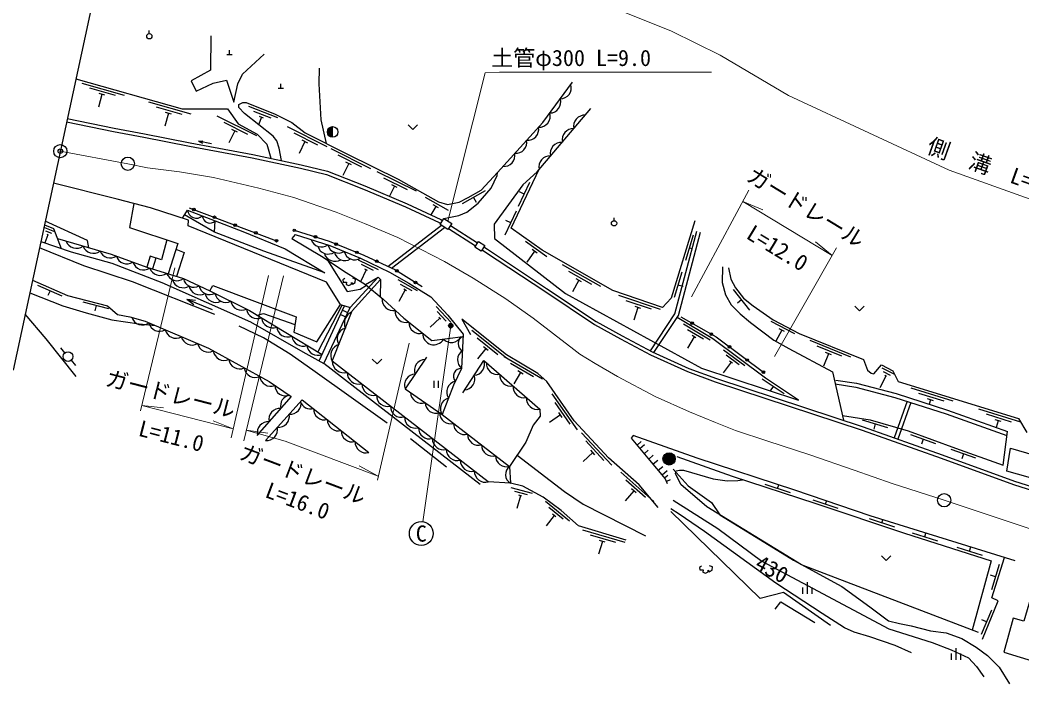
# Model space of a CAD drawing. Units: millimetres at full size, sheet at 1:1000; details may follow other scales. Extents: x 40000 to 680000, y 20000 to 380000.
# Drawn here: x 360320 to 473806, y 260239 to 335392 of the extents above; entities that cross this region are included whole.
import ezdxf
from ezdxf.enums import TextEntityAlignment as Align

# ---------------------------------------------------------------- set-up
doc = ezdxf.new("R2010")
doc.units = ezdxf.units.MM
doc.header["$LTSCALE"] = 1000
doc.header["$PDMODE"] = 32
doc.header["$PDSIZE"] = 500
doc.linetypes.add('CHAIN', pattern=[18.5, 12, -1.5, 3.5, -1.5])
for name, color, linetype, lineweight in [('M-BGD', 7, 'Continuous', 25), ('M-BGD-EXST', 7, 'Continuous', 25), ('M-BMK', 2, 'CHAIN', 13), ('M-BMK-OTRS', 5, 'Continuous', 25), ('M-BMK-SRVR', 3, 'Continuous', 25), ('M-STR-HTXT', 7, 'Continuous', 13)]:
    doc.layers.add(name, color=color, linetype=linetype, lineweight=lineweight)
doc.layers.add('M-OTRS', color=6, linetype='Continuous')
doc.styles.add('ＭＳ ゴシック', font='')
doc.styles.get('ＭＳ ゴシック').set_extended_font_data('MS Gothic')

msp = doc.modelspace()

# ---------------------------------------------------------------- hatches: boundary and pattern name
at = {"layer": 'M-BGD'}
for points in [[(395727, 323323, 0.41421), (395127, 322723, 0.41421), (395727, 322123)], [(434544, 285716, -1), (433144, 285716, -1)]]:
    msp.add_hatch(color=256, dxfattribs=at).paths.add_polyline_path(points)
at = {"layer": 'M-BGD-EXST'}
msp.add_hatch(color=256, dxfattribs=at).paths.add_polyline_path([(409323, 300916, -1), (408884, 300677, -0.41421), (408984, 301016, -0.41421)])

# ---------------------------------------------------------------- linework, layer by layer
at = {"layer": 'M-BGD'}
for p, q in [((374965, 333856), (374965, 334194)), ((383743, 331496), (384343, 331496)), ((384043, 331496), (384043, 331996)), ((372171, 326864), (367360, 328226)), ((389873, 327678), (389873, 328178)), ((371127, 326848), (368241, 327665)), ((369602, 326968), (369194, 325524)), ((369939, 326872), (369265, 327063)), ((389573, 327678), (390173, 327678)), ((379710, 324731), (374899, 326092)), ((378666, 324714), (375779, 325531)), ((377141, 324834), (376732, 323391)), ((377478, 324739), (376804, 324929)), ((389508, 324305), (386253, 325592)), ((388747, 324284), (386794, 325056)), ((418880, 318228), (424991, 325364)), ((387140, 322273), (382663, 324499)), ((386111, 322449), (383425, 323785)), ((387660, 324391), (387324, 323541)), ((387888, 324301), (387432, 324481)), ((384635, 322848), (383967, 321505)), ((384948, 322693), (384321, 323004)), ((395094, 321043), (390626, 323287)), ((394066, 321224), (391385, 322571)), ((395727, 322123), (395727, 323323)), ((380536, 321693), (381035, 321722)), ((380536, 321693), (380983, 321469)), ((382005, 321391), (380536, 321693)), ((392591, 321629), (391918, 320289)), ((392904, 321472), (392278, 321786)), ((400053, 318564), (395579, 320797)), ((399024, 318742), (396339, 320082)), ((397548, 319143), (396878, 317801)), ((397861, 318987), (397235, 319300)), ((405241, 316003), (400760, 318222)), ((404211, 316178), (401523, 317509)), ((403048, 316419), (402420, 316730)), ((416796, 314316), (418081, 317027)), ((402734, 316575), (402175, 315446)), ((413016, 316043), (410385, 314600)), ((417438, 315671), (416896, 315928)), ((408861, 313818), (406245, 315288)), ((407711, 314120), (407101, 314463)), ((411700, 315321), (411989, 314795)), ((379483, 314139), (389365, 310417)), ((407406, 314291), (406869, 313336)), ((415259, 311074), (416544, 313785)), ((382337, 311394), (382436, 312676)), ((401998, 307501), (408056, 312154)), ((409068, 312128), (412139, 310178)), ((415901, 312430), (415359, 312687)), ((427609, 312681), (427609, 313020)), ((364265, 311424), (363117, 311873)), ((363480, 311086), (363124, 310174)), ((363939, 311229), (363240, 311502)), ((363562, 311054), (363399, 311118)), ((391486, 311127), (391107, 310646)), ((402407, 307311), (408416, 311927)), ((408854, 311790), (411925, 309840)), ((436580, 311045), (435693, 308179)), ((420000, 308592), (417559, 310335)), ((418605, 309219), (417733, 307999)), ((418890, 309016), (418320, 309423)), ((436136, 309612), (436444, 309517)), ((375701, 308451), (375317, 307223)), ((400923, 307112), (398670, 308195)), ((400342, 307058), (398990, 307708)), ((426093, 305215), (421750, 307694)), ((399536, 307112), (398886, 305761)), ((399694, 307037), (399379, 307188)), ((425076, 305451), (422470, 306938)), ((435284, 306859), (434397, 303993)), ((365098, 304148), (362353, 305359)), ((399457, 305468), (400870, 306282)), ((401146, 306028), (400870, 306282)), ((401146, 306028), (401129, 304040)), ((405326, 304758), (403137, 305967)), ((404743, 304738), (403430, 305463)), ((423624, 305934), (422881, 304631)), ((423928, 305760), (423320, 306107)), ((434841, 305426), (435414, 305249)), ((363726, 304753), (363483, 304205)), ((403941, 304838), (403216, 303525)), ((404094, 304753), (403788, 304922)), ((432869, 302613), (428137, 304228)), ((442977, 302539), (441120, 304895)), ((370379, 302698), (367474, 303445)), ((368926, 303072), (368777, 302491)), ((379206, 303800), (382088, 302643)), ((379206, 303800), (380199, 303680)), ((379206, 303800), (380006, 303200)), ((396820, 303136), (394036, 297827)), ((394196, 296818), (397088, 303051)), ((396630, 303196), (397715, 302853)), ((431826, 302652), (428987, 303621)), ((442049, 303717), (441578, 303346)), ((396633, 302070), (397214, 301795)), ((396860, 302559), (397445, 302282)), ((409164, 301152), (407444, 302967)), ((408602, 301309), (407570, 302398)), ((430309, 302853), (429825, 301433)), ((430641, 302740), (429978, 302966)), ((407868, 301647), (406779, 300615)), ((407989, 301520), (407748, 301774)), ((438485, 299164), (435477, 300953)), ((448065, 299857), (445408, 301250)), ((415402, 297099), (411507, 300234)), ((437730, 299264), (435925, 300338)), ((436885, 299418), (436464, 299668)), ((446597, 300288), (445939, 299031)), ((446907, 300126), (446287, 300450)), ((414435, 297492), (412098, 299373)), ((436674, 299543), (435908, 298254)), ((454436, 297239), (449799, 299110)), ((365412, 297727), (364935, 298305)), ((413078, 298199), (412138, 297030)), ((413351, 297980), (412806, 298418)), ((442420, 296243), (440018, 298041)), ((441760, 296363), (440319, 297441)), ((453396, 297335), (450614, 298458)), ((451893, 297618), (451332, 296227)), ((452217, 297487), (451568, 297749)), ((366112, 296878), (366589, 296300)), ((419483, 294742), (415170, 297272)), ((418469, 294989), (415881, 296507)), ((440859, 296662), (439961, 295461)), ((441028, 296536), (440691, 296787)), ((417023, 295489), (416264, 294195)), ((417325, 295312), (416721, 295666)), ((458383, 295096), (457700, 293761)), ((459324, 295289), (457988, 295972)), ((458920, 295159), (458119, 295568)), ((458476, 295049), (458289, 295144)), ((407195, 294544), (407195, 293761)), ((407662, 294544), (407662, 293761)), ((446881, 293089), (444387, 294756)), ((423450, 288986), (420596, 293091)), ((445634, 293922), (445301, 293423)), ((466025, 292241), (461247, 293715)), ((464981, 292249), (462114, 293134)), ((422633, 289635), (420921, 292098)), ((460791, 292232), (459322, 288103)), ((461220, 292094), (459746, 287952)), ((463793, 292302), (463124, 292508)), ((463459, 292405), (463302, 291897)), ((421531, 290696), (420299, 289839)), ((421730, 290408), (421331, 290983)), ((473682, 289878), (468904, 291353)), ((472638, 289887), (469771, 290771)), ((458626, 289241), (455751, 290096)), ((457188, 289668), (457017, 289093)), ((471450, 289939), (470781, 290145)), ((471116, 290042), (470876, 289266)), ((427336, 285018), (423933, 288681)), ((429750, 288347), (429530, 288048)), ((464044, 287421), (461223, 288442)), ((471672, 284999), (472162, 288806)), ((408610, 284788), (404556, 287973)), ((426435, 285547), (424394, 287745)), ((430675, 287671), (430205, 287257)), ((431055, 287312), (430535, 286869)), ((462633, 287932), (462429, 287367)), ((425195, 286441), (424096, 285421)), ((425433, 286185), (424957, 286698)), ((431477, 286700), (431015, 286306)), ((432048, 286140), (431532, 285700)), ((468595, 285783), (465771, 286795)), ((467183, 286289), (466980, 285724)), ((432565, 285549), (432029, 285104)), ((432125, 280902), (428375, 284210)), ((433115, 284831), (432605, 284408)), ((433611, 284366), (433035, 283889)), ((433706, 283838), (433334, 283529)), ((431176, 281339), (428927, 283323)), ((433970, 283352), (433526, 283157)), ((444700, 282842), (447552, 281912)), ((446126, 282377), (446252, 282764)), ((418360, 281798), (415948, 282454)), ((417799, 281639), (416352, 282033)), ((416997, 281547), (416603, 280099)), ((417166, 281501), (416828, 281593)), ((429853, 282106), (428861, 280981)), ((430116, 281875), (429591, 282338)), ((422575, 278683), (419845, 280874)), ((450117, 281079), (452964, 280135)), ((451540, 280607), (451652, 280945)), ((420834, 279310), (419895, 278140)), ((421841, 278887), (420203, 280201)), ((421025, 279157), (420643, 279463)), ((456514, 278960), (459361, 278016)), ((457938, 278488), (458046, 278816)), ((428846, 276238), (424053, 277663)), ((427802, 276236), (424927, 277090)), ((461364, 277361), (464221, 276446)), ((462793, 276904), (462923, 277310)), ((426279, 276375), (425852, 274938)), ((426614, 276276), (425943, 276475)), ((466424, 275741), (469281, 274826)), ((467853, 275283), (468000, 275743)), ((470326, 274176), (468171, 266341)), ((470382, 270936), (471267, 273802)), ((470825, 272369), (470251, 272546)), ((449509, 270449), (449509, 271778)), ((448976, 270449), (448976, 271146)), ((450042, 270449), (450042, 271146)), ((469233, 265872), (470379, 268644)), ((469806, 267258), (469252, 267488)), ((465833, 262980), (465833, 263677)), ((466367, 262980), (466367, 264308)), ((466900, 262980), (466900, 263677))]:
    msp.add_line(p, q, dxfattribs=at)
for points in [[(381917, 333592), (381890, 329707), (379710, 328514), (380280, 327349), (382195, 328237), (383694, 328584), (384541, 326100), (384971, 328167), (385512, 329263), (387955, 331539)], [(395024, 321414), (394422, 324108), (394200, 328170), (394249, 329948)], [(366643, 328741), (378691, 325331), (383824, 325336), (385035, 323654), (387190, 322475), (388275, 321344), (388722, 319745)], [(414387, 318137), (419536, 323802), (422910, 328344)], [(389950, 319484), (389670, 320879), (389413, 321738), (388975, 322236), (385734, 324798), (385088, 325502), (385092, 325850), (385552, 326040), (385916, 326048), (389224, 324740), (391116, 323778), (392622, 322621), (397426, 320208), (403134, 317381), (407700, 314814), (408728, 314504), (410055, 314793), (411094, 315317), (412539, 316152), (414387, 318137)], [(365593, 323853), (370909, 322760), (374352, 322130), (379514, 321112), (386598, 319787), (392085, 318622), (395043, 317895), (399238, 316259), (403990, 314240), (407803, 312457), (407975, 312348)], [(365677, 324244), (370985, 323153), (374427, 322523), (379589, 321505), (386676, 320179), (392174, 319012), (395164, 318277), (399389, 316630), (404153, 314605), (407996, 312809), (408189, 312686)], [(404290, 323515), (404820, 322985), (405350, 323515)], [(408334, 312916), (410040, 313259), (410924, 313647), (412229, 314671), (413675, 316366), (414377, 317794), (414387, 318137)], [(418880, 318228), (417271, 316725), (414007, 312291), (414048, 310655), (422104, 304440), (437514, 295980), (448483, 292380)], [(436768, 312667), (434057, 303910), (433073, 302861), (427482, 304768), (419457, 309348), (415957, 311847), (419110, 318496)], [(364548, 310666), (370642, 308872), (374666, 307427), (378834, 306123), (381819, 304740), (382163, 305348), (391579, 301779), (391348, 300062), (393924, 298970), (396630, 303196), (395043, 305710), (379377, 312106), (379394, 312732), (375088, 314141), (371328, 315111), (364107, 316942)], [(373208, 314626), (372709, 311901), (378178, 310094), (377105, 306664)], [(378705, 312957), (379305, 313880), (385566, 311472), (390354, 309490), (394827, 306777), (387937, 309241), (382337, 311394), (378945, 313326)], [(363089, 312206), (364125, 311801), (364971, 309530)], [(368122, 309614), (367943, 310455), (363181, 312635)], [(391389, 311588), (395340, 310355), (399245, 308780), (402859, 307101), (405870, 305226)], [(391486, 311127), (395397, 309865), (398883, 308425), (402167, 306846), (404377, 305625), (406833, 304048), (408776, 301998), (410518, 299844), (410328, 295954), (409408, 294061), (408117, 290737), (415767, 284860), (415856, 282969)], [(431713, 297946), (434501, 302143), (436962, 311484)], [(432121, 297746), (434917, 301956), (437397, 311370)], [(362685, 310327), (366098, 309138), (370704, 307886), (376372, 305701), (386407, 301244), (392344, 297825), (394723, 296531)], [(376957, 310498), (376340, 308241), (375062, 308661), (374675, 307424)], [(391107, 310646), (394473, 308654), (397265, 306814), (399457, 305468), (401435, 303779), (403789, 301651), (406976, 299100), (410505, 299569)], [(382376, 302076), (373070, 305770), (367539, 307556), (362532, 309615)], [(377973, 309439), (378895, 309082), (378046, 306369)], [(412646, 309383), (413056, 309122), (419749, 304687), (425375, 300931), (428329, 299291), (431742, 297477), (435941, 295593), (439065, 294452), (455698, 288968), (464637, 285786), (472838, 282804), (480980, 280265)], [(412860, 309721), (413273, 309458), (419970, 305020), (425584, 301273), (428520, 299642), (431918, 297837), (436091, 295964), (439197, 294830), (455828, 289346), (464773, 286163), (472966, 283183), (481104, 280646)], [(395141, 308214), (397387, 304650), (398834, 304934), (399567, 305375)], [(439875, 307451), (439855, 305685), (440231, 304305), (440879, 303166), (441884, 302119), (443076, 301137), (445692, 299169), (447417, 298207), (452335, 295570), (453594, 290083)], [(440555, 307341), (440842, 306052), (441353, 305085), (442284, 303903), (443350, 303025), (445628, 301473), (448585, 299924), (455875, 296982), (456296, 295764), (456709, 295412), (457018, 295350), (457883, 296363), (459192, 295693), (459771, 294485), (473409, 290276), (474377, 288688)], [(361746, 305956), (365691, 304214), (370222, 303048), (371371, 302077), (372757, 301813), (374478, 301303), (381650, 298247), (388522, 294459), (391030, 292788), (387158, 288363)], [(412446, 282808), (394723, 296531), (397715, 302853), (400870, 306282)], [(428963, 276516), (423559, 278123), (421595, 279873), (419575, 281394), (417257, 282645), (415856, 282969), (413353, 283118), (395689, 296795), (397947, 302477), (401146, 306028)], [(397118, 306134), (396881, 305998), (396923, 305727), (397279, 305736), (397254, 305473), (397568, 305346), (397847, 305490), (397847, 305668), (397983, 305482), (398297, 305685), (398331, 306075), (398026, 306176)], [(361432, 304498), (365164, 303027), (367796, 302260), (370729, 301438), (373826, 301000), (375659, 300800)], [(381819, 304740), (386303, 302517), (394526, 297530)], [(366672, 295027), (363273, 299301), (360918, 302107)], [(387202, 301972), (387893, 302171), (391463, 300921)], [(454891, 302993), (455422, 302463), (455952, 302993)], [(432588, 280194), (430449, 282781), (426983, 285839), (423090, 290030), (420005, 294467), (418978, 295386), (415405, 297482), (410357, 301544), (411341, 299791)], [(448483, 292380), (444761, 294866), (438806, 299322), (434764, 301726)], [(435175, 301796), (439173, 299528), (444672, 295413)], [(401913, 289748), (393755, 295588), (390904, 297559), (387903, 299402), (385137, 300730)], [(400223, 297020), (400753, 296490), (401284, 297020)], [(406341, 297213), (403934, 293658), (408117, 290737)], [(410456, 293207), (412852, 296866), (419178, 291350), (419248, 290561), (418440, 289520), (417612, 287615), (415767, 284860)], [(452649, 294200), (454991, 293830), (459423, 292671), (465238, 290803), (472103, 288349)], [(452720, 294645), (455083, 294271), (459549, 293104), (465383, 291229), (472162, 288806)], [(388128, 287798), (392284, 292419), (399829, 286428)], [(453470, 290622), (456628, 290148), (460910, 288874), (466268, 286935), (471672, 284999)], [(473020, 274193), (456608, 279259), (448074, 282162), (437030, 285814), (429750, 288347)], [(429530, 288048), (431634, 285580), (433395, 283455), (433632, 282918)], [(416616, 286128), (421990, 282024), (424087, 280595), (431160, 276995)], [(434705, 285993), (440968, 283742), (450446, 280654), (460489, 277326), (470326, 274176)], [(434305, 284545), (435995, 282666), (438637, 280768), (439578, 279382), (447937, 274256), (453405, 271270), (456568, 268953), (458673, 267365), (459933, 267076), (461254, 266828), (463444, 266249), (465211, 266036), (466988, 265397), (468627, 264420), (469886, 263446), (471206, 262147), (472394, 260239)], [(468898, 266064), (448828, 273709), (438105, 280285), (435164, 282828), (434551, 284053), (434638, 284371), (435015, 284447), (435469, 284434), (438826, 283450), (440414, 283220), (441622, 283255), (442150, 283357)], [(434303, 281031), (439370, 277849), (444336, 274132), (458744, 266471), (463622, 264936), (465770, 264092), (467762, 263190), (468664, 262201), (469478, 261062)], [(452123, 266847), (446789, 270601), (444150, 269927), (434016, 279750)], [(461276, 263752), (459444, 264606), (456578, 265556), (454801, 266107), (453696, 266605), (451188, 268203), (445921, 271663), (437842, 277509), (434990, 279451), (434040, 280057)], [(457910, 274728), (458440, 274198), (458970, 274728)], [(437526, 273572), (437288, 273436), (437331, 273165), (437687, 273173), (437661, 272911), (437975, 272784), (438255, 272928), (438255, 273106), (438391, 272919), (438704, 273123), (438738, 273512), (438433, 273614)], [(469330, 265322), (471126, 269665), (470406, 269997), (471816, 274564)], [(445834, 268723), (446496, 269520), (450358, 267195)]]:
    msp.add_lwpolyline(points, dxfattribs=at)
for points in [[(408334, 312916), (409214, 312359), (408790, 311690), (407910, 312246)], [(412239, 310335), (412960, 309879), (412539, 309213), (411818, 309670)], [(487718, 279970), (479885, 282130), (472101, 284315), (472505, 286929), (483914, 283606), (484608, 284040), (485301, 284469), (485828, 284518), (486423, 284401), (486667, 284235), (486891, 283864), (486979, 283591), (487350, 283338), (488510, 282879), (489271, 282285)], [(472798, 267667), (471772, 263831), (482835, 260441), (484018, 264245), (483347, 264502), (484531, 267971), (481770, 268818), (482144, 270376), (478654, 271282), (478260, 269902), (475045, 270829), (474020, 267340)]]:
    msp.add_lwpolyline(points, close=True, dxfattribs=at)
for centre, radius in [((374965, 333556), 300), ((395727, 322723), 600), ((380007, 313942), 150), ((382347, 313061), 150), ((384686, 312180), 150), ((427609, 312381), 300), ((387026, 311299), 150), ((391389, 311588), 150), ((393775, 310843), 150), ((389365, 310417), 150), ((396138, 310033), 150), ((398457, 309098), 150), ((400741, 308085), 150), ((402999, 307014), 150), ((405121, 305692), 150), ((436449, 301073), 150), ((438623, 299840), 150), ((440669, 298408), 150), ((365762, 297302), 550), ((442670, 296910), 150), ((444519, 295527), 150), ((433844, 285716), 700)]:
    msp.add_circle(centre, radius, dxfattribs=at)
for centre, radius, start, end in [((421516, 327725), 1250, 270.26274, 16.52295), ((420323, 326120), 1250, 270.26274, 16.52295), ((419131, 324514), 1250, 266.27477, 16.52295), ((424274, 323374), 1250, 86.29345, 192.55365), ((417822, 323031), 1250, 264.59964, 10.85985), ((422973, 321855), 1250, 86.29345, 192.55365), ((416477, 321551), 1250, 264.59964, 10.85985), ((421631, 320287), 1250, 86.29345, 192.55365), ((415131, 320071), 1250, 264.59964, 10.85985), ((420330, 318768), 1250, 86.29345, 192.55365), ((380285, 313946), 982, 183.86829, 314.0508), ((381818, 313260), 851, 181.31405, 316.60504), ((366713, 310810), 1250, 200.46927, 306.72948), ((394471, 310953), 1250, 198.9867, 305.24691), ((396397, 310264), 1250, 195.41056, 300.67938), ((368631, 310245), 1250, 200.46927, 306.72948), ((370541, 309705), 1250, 201.6689, 303.37672), ((395233, 310150), 1250, 197.21938, 303.47959), ((395990, 309324), 1250, 195.88413, 302.14433), ((397133, 309421), 1250, 194.54498, 300.55332), ((398246, 309500), 1250, 194.41917, 300.67938), ((372423, 309029), 1250, 197.11651, 303.37672), ((374307, 308347), 1250, 196.78974, 304.5671), ((376195, 307734), 1250, 199.49269, 305.7529), ((378104, 307137), 1250, 199.49269, 305.7529), ((378794, 306340), 1250, 195.90924, 302.16945), ((380010, 306346), 1198, 190.76222, 299.54958), ((380682, 305543), 1250, 192.04706, 298.30726), ((381823, 305565), 1250, 192.02817, 297.2922), ((382503, 304675), 1250, 190.76206, 297.02226), ((383626, 304682), 1250, 190.49777, 296.75798), ((385418, 303793), 1250, 190.49777, 296.75798), ((402580, 303755), 1250, 174.77356, 281.03376), ((387220, 302838), 1250, 187.4019, 291.89256), ((398485, 301064), 1430, 113.93114, 202.71593), ((404062, 302394), 1250, 173.84556, 284.45187), ((374169, 302121), 1250, 197.31908, 306.63711), ((376129, 301416), 1250, 193.78641, 300.04661), ((388930, 301801), 1250, 185.63236, 291.89256), ((405623, 301144), 1250, 178.19166, 284.45187), ((377968, 300631), 1250, 193.78641, 300.04661), ((390640, 300764), 1250, 185.63236, 291.89256), ((397494, 299306), 1250, 105.19343, 211.45364), ((407184, 299884), 1250, 177.75361, 330.70157), ((379808, 299847), 1250, 193.78641, 300.04661), ((381651, 299053), 1250, 193.29516, 296.75396), ((392350, 299727), 1250, 185.63236, 291.89256), ((394060, 298690), 1250, 185.63236, 291.89256), ((396755, 297448), 1250, 105.19343, 211.45364), ((409167, 300148), 1250, 224.44136, 330.70157), ((410834, 298742), 890, 111.7001, 242.68132), ((383451, 298111), 1250, 188.00601, 294.26622), ((411126, 296916), 1250, 124.06061, 230.32081), ((385203, 297145), 1250, 188.00601, 294.26622), ((397034, 296807), 1345, 180.49697, 284.00172), ((406237, 295721), 1250, 92.75825, 199.01845), ((411677, 296441), 1250, 273.65726, 19.91747), ((414395, 296516), 1250, 175.7827, 282.0429), ((386954, 296180), 1250, 188.00601, 294.26622), ((398709, 295526), 1350, 181.03799, 283.46069), ((405115, 294065), 1250, 92.75825, 199.01845), ((410305, 295067), 888, 88.51957, 219.66717), ((410581, 294767), 1250, 273.65726, 19.91747), ((415902, 295201), 1250, 175.7827, 282.0429), ((388709, 295194), 1250, 187.07031, 291.43553), ((390413, 294100), 1250, 183.19129, 289.4515), ((400397, 294254), 1374, 181.67582, 282.82287), ((409928, 293264), 1273, 103.94194, 211.39965), ((417410, 293887), 1250, 175.7827, 282.0429), ((391069, 291695), 1250, 101.06043, 191.94316), ((401952, 292895), 1250, 179.11924, 285.37944), ((405807, 293265), 1250, 181.94508, 288.20529), ((390914, 292017), 1250, 264.897, 11.1572), ((393247, 292612), 1250, 200.04309, 284.6801), ((403533, 291670), 1250, 179.11924, 285.37944), ((407446, 292120), 1250, 181.94508, 288.20529), ((409178, 291397), 1250, 105.65294, 211.91314), ((418917, 292573), 1250, 175.7827, 282.0429), ((389752, 290189), 1250, 85.68295, 191.94316), ((389577, 290530), 1250, 264.897, 11.1572), ((394813, 291368), 1250, 178.4199, 284.6801), ((409087, 290938), 1250, 180.23301, 285.59565), ((388435, 288684), 1250, 85.68295, 191.94316), ((396380, 290125), 1250, 178.4199, 284.6801), ((405114, 290446), 1250, 179.11924, 285.37944), ((410673, 289719), 1250, 179.33544, 285.59565), ((388239, 289043), 1250, 264.897, 11.1572), ((397946, 288881), 1250, 178.4199, 284.6801), ((406696, 289221), 1250, 179.11924, 285.37944), ((412259, 288501), 1250, 179.33544, 285.59565), ((399512, 287637), 1250, 178.4199, 284.6801), ((408277, 287997), 1250, 179.11924, 285.37944), ((413845, 287282), 1250, 179.33544, 285.59565), ((409858, 286772), 1250, 179.11924, 285.37944), ((415431, 286064), 1250, 179.33544, 285.59565), ((411440, 285548), 1250, 179.11924, 285.37944), ((416454, 283945), 1144, 126.88631, 238.52036), ((413021, 284323), 1250, 179.11924, 285.37944)]:
    msp.add_arc(centre, radius, start, end, dxfattribs=at)
at = {"layer": 'M-BGD-EXST'}
for centre, radius in [((409103, 300796), 250), ((405770, 277266), 1350)]:
    msp.add_circle(centre, radius, dxfattribs=at)
at = {"layer": 'M-BMK'}
msp.add_lwpolyline([(364882, 320546), (372527, 319128), (374745, 318677), (378395, 318217), (382242, 317560), (387372, 316376), (391318, 315292), (396120, 313648), (399331, 312355), (403110, 310791), (405768, 309434), (408399, 308047), (411659, 306155), (415349, 303831), (418441, 301652), (423035, 298091), (423732, 297569), (425481, 296501), (428005, 295031), (432271, 292782), (436144, 291050), (439099, 289827), (441372, 288911), (445022, 287724), (449773, 286161), (454815, 284440), (459095, 282915), (464995, 281035), (480318, 275957)], dxfattribs=at)
at = {"layer": 'M-BMK-OTRS'}
msp.add_line((369020, 339798), (359552, 295750), dxfattribs=at)
at = {"layer": 'M-BMK-SRVR'}
for centre in [(364882, 320546), (372527, 319128), (464995, 281035)]:
    msp.add_circle(centre, 750, dxfattribs=at)
at = {"layer": 'M-OTRS'}
msp.add_point((364882, 320546), dxfattribs=at)
at = {"layer": 'M-STR-HTXT'}
for p, q in [((408774, 312638), (413000, 329408)), ((413000, 329408), (414640, 329507)), ((414640, 329507), (438625, 329507)), ((442886, 316130), (436388, 304051)), ((442208, 314870), (452307, 308727)), ((442208, 314870), (444462, 313898)), ((452307, 308727), (450407, 310282)), ((445760, 297310), (452813, 309610)), ((377858, 307350), (373980, 291144)), ((388452, 306458), (384221, 288107)), ((390151, 306438), (385662, 287746)), ((409103, 300796), (405959, 278603)), ((404386, 298814), (400799, 283313)), ((374127, 291757), (384450, 289099)), ((374127, 291757), (376566, 291482)), ((384450, 289099), (382181, 290036)), ((385952, 288956), (388385, 288625)), ((400900, 283750), (398745, 284925))]:
    msp.add_line(p, q, dxfattribs=at)
for points in [[(370520, 346776), (410406, 341578), (420424, 339135), (425910, 337418), (434127, 334138), (439635, 331419), (447360, 326864), (465548, 318408), (474722, 315112), (491810, 310203), (507391, 307228), (517885, 306185), (529601, 305869), (536460, 307101), (543330, 309811)], [(385952, 288956), (390363, 287713), (400900, 283750)]]:
    msp.add_lwpolyline(points, dxfattribs=at)

# ---------------------------------------------------------------- texts
at = {"layer": 'M-BGD', "style": 'ＭＳ ゴシック'}
msp.add_text('430', height=1833, rotation=331.997, dxfattribs=at).set_placement((444812, 271948), align=Align.BOTTOM_CENTER)
at = {"layer": 'M-BGD-EXST', "style": 'ＭＳ ゴシック'}
msp.add_text('C', height=1833, dxfattribs=at).set_placement((405770, 277266), align=Align.MIDDLE_CENTER)
at = {"layer": 'M-STR-HTXT', "style": 'ＭＳ ゴシック'}
msp.add_text('土管φ300 L=9.0', height=1833, dxfattribs=at).set_placement((431790, 329639), align=Align.BOTTOM_RIGHT)
for s, rotation, p in [('側\u3000溝\u3000L=208.0', 340.235, (471529, 316732)), ('ガードレール', 328.689, (448599, 312938)), ('L=12.0', 328.689, (445360, 308338)), ('ガードレール', 345.557, (377021, 291656)), ('L=11.0', 345.557, (377101, 286891)), ('ガードレール', 339.387, (391854, 282608)), ('L=16.0', 339.387, (391257, 279597))]:
    msp.add_text(s, height=1833, rotation=rotation, dxfattribs=at).set_placement(p, align=Align.BOTTOM_CENTER)

doc.saveas('drawing.dxf')
